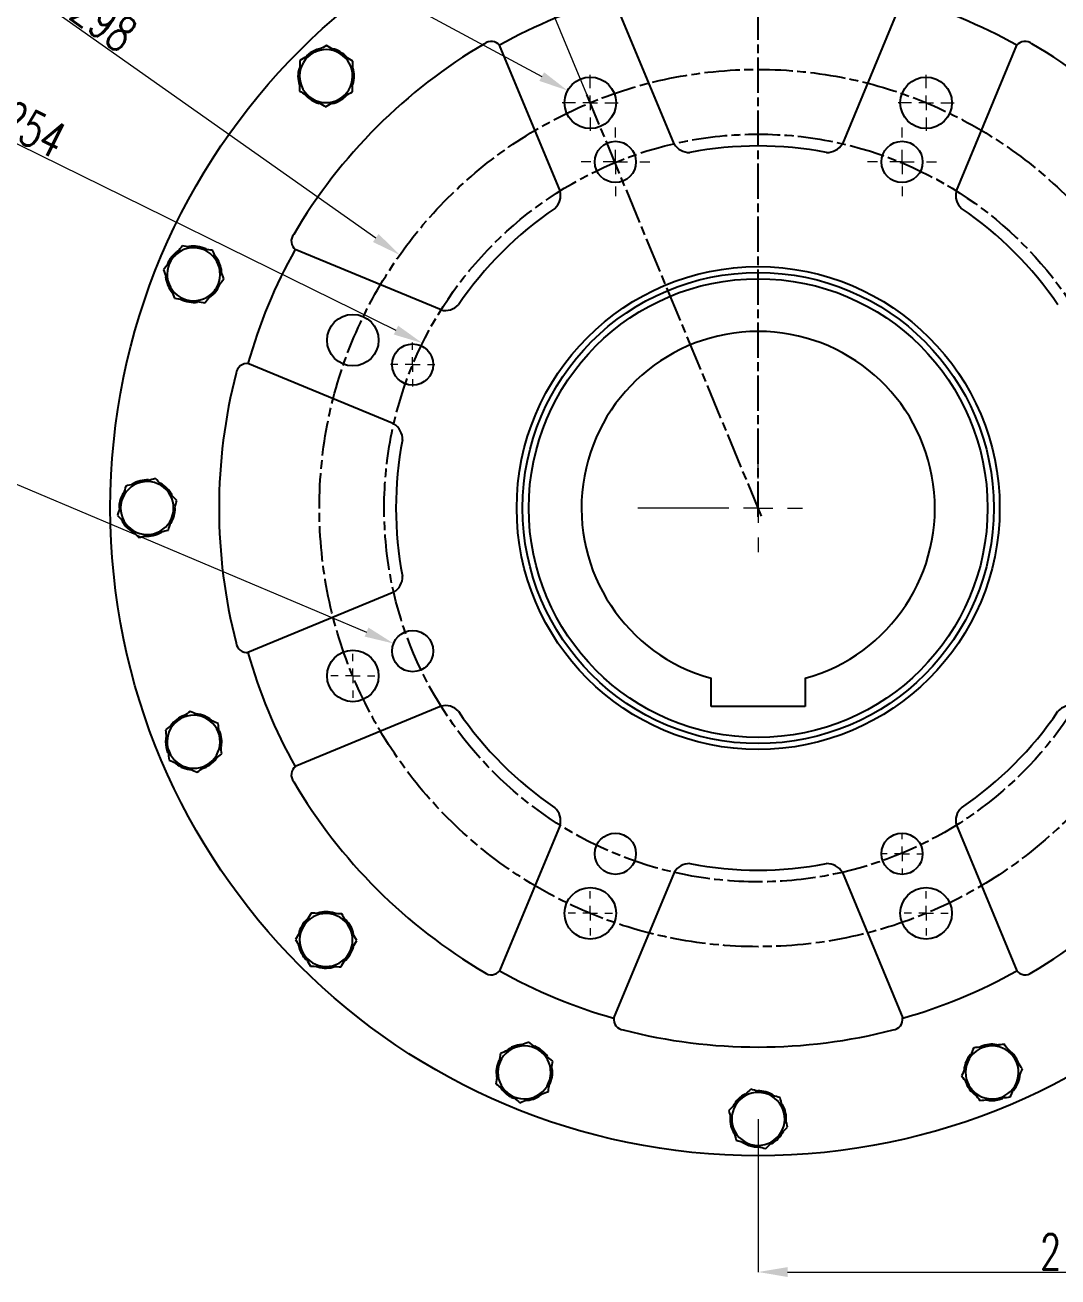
# Model space of a CAD drawing. Header units: millimetres. Extents: x 1953 to 4389, y 564 to 2287.
# Drawn here: x 3066.4 to 3417.2, y 1209.7 to 1634.9 of the extents above; entities that cross this region are included whole.
import ezdxf

# ---------------------------------------------------------------- set-up
doc = ezdxf.new("R2010")
doc.units = ezdxf.units.MM
doc.linetypes.add('AM_ISO08W050', pattern=[18, 12, -1.5, 3, -1.5])
for name, color, linetype, lineweight in [('10', 7, 'Continuous', 0), ('AM_5', 3, 'Continuous', 25), ('AM_7', 4, 'AM_ISO08W050', 25), ('FORMAT', 7, 'Continuous', 18)]:
    doc.layers.add(name, color=color, linetype=linetype, lineweight=lineweight)
doc.styles.add('SLDTEXTSTYLE1', font='txt.shx', dxfattribs={"width": 0.7, "bigfont": 'gbcbig.shx'})
doc.dimstyles.new('SLDDIMSTYLE12$0', dxfattribs={"dimtxt": 12, "dimasz": 10, "dimexe": 0, "dimexo": 0.0625, "dimgap": 0.875, "dimtad": 1, "dimdec": 1, "dimlfac": 1.8, "dimrnd": 1e-09, "dimzin": 12, "dimdsep": 46, "dimtxsty": 'SLDTEXTSTYLE1', "dimcen": 0.09, "dimdle": 8.16, "dimclrd": 3, "dimclre": 3, "dimadec": 0, "dimazin": 3, "dimtfac": 1, "dimtdec": 1, "dimtofl": 0, "dimtmove": 0, "dimatfit": 3, "dimfxl": 0, "dimfrac": 2, "dimtolj": 1, "dimlwd": 5, "dimlwe": 5, "dimarcsym": 0})
doc.dimstyles.new('SLDDIMSTYLE12$2', dxfattribs={"dimtxt": 12, "dimasz": 10, "dimexe": 0, "dimexo": 0.0625, "dimgap": 0.875, "dimtad": 1, "dimdec": 1, "dimlfac": 1.8, "dimrnd": 1e-09, "dimzin": 12, "dimdsep": 46, "dimtxsty": 'SLDTEXTSTYLE1', "dimcen": 0.09, "dimdle": 8.16, "dimclrd": 3, "dimclre": 3, "dimadec": 0, "dimazin": 3, "dimtfac": 1, "dimtdec": 1, "dimtofl": 0, "dimtmove": 0, "dimatfit": 3, "dimfxl": 0, "dimfrac": 2, "dimtolj": 1, "dimlwd": 5, "dimlwe": 5, "dimarcsym": 0})
doc.dimstyles.new('SLDDIMSTYLE12$3', dxfattribs={"dimtxt": 12, "dimasz": 10, "dimexe": 0, "dimexo": 0.0625, "dimgap": 0.875, "dimtad": 1, "dimdec": 1, "dimlfac": 1.8, "dimrnd": 1e-09, "dimzin": 12, "dimdsep": 46, "dimtxsty": 'SLDTEXTSTYLE1', "dimcen": 0.09, "dimdle": 8.16, "dimclrd": 3, "dimclre": 3, "dimadec": 0, "dimazin": 3, "dimtfac": 1, "dimtdec": 1, "dimtofl": 0, "dimtmove": 0, "dimatfit": 3, "dimfxl": 0, "dimfrac": 2, "dimtolj": 1, "dimlwd": 5, "dimlwe": 5, "dimarcsym": 0})

# ---------------------------------------------------------------- blocks, each defined once
blk = doc.blocks.new('SW_CENTERMARKSYMBOL_1')
at = {"layer": '10', "color": 0}
for p, q in [((0, 1), (0, 1.9)), ((-1, 0), (-1.9, 0)), ((0, 0), (-0.5, 0)), ((0, 0), (0, 0.5)), ((0, 0), (0, -0.5)), ((0, 0), (0.5, 0)), ((1, 0), (1.9, 0)), ((0, -1), (0, -1.9))]:
    blk.add_line(p, q, dxfattribs=at)
blk = doc.blocks.new('SW_CENTERMARKSYMBOL_2')
at = {"layer": '10', "color": 0}
for p, q in [((0, 1), (0, 1.9)), ((-1, 0), (-1.9, 0)), ((0, 0), (-0.5, 0)), ((0, 0), (0, 0.5)), ((0, 0), (0, -0.5)), ((0, 0), (0.5, 0)), ((1, 0), (1.9, 0)), ((0, -1), (0, -1.9))]:
    blk.add_line(p, q, dxfattribs=at)
blk = doc.blocks.new('SW_CENTERMARKSYMBOL_5')
at = {"layer": '10', "color": 0}
for p, q in [((0, 1), (0, 1.5)), ((-1, 0), (-1.5, 0)), ((0, 0), (-0.5, 0)), ((0, 0), (0, 0.5)), ((0, 0), (0, -0.5)), ((0, 0), (0.5, 0)), ((1, 0), (1.5, 0)), ((0, -1), (0, -1.5))]:
    blk.add_line(p, q, dxfattribs=at)
blk = doc.blocks.new('SW_CENTERMARKSYMBOL_6')
at = {"layer": '10', "color": 0}
for p, q in [((0, 1), (0, 1.5)), ((-1, 0), (-1.5, 0)), ((0, 0), (-0.5, 0)), ((0, 0), (0, 0.5)), ((0, 0), (0, -0.5)), ((0, 0), (0.5, 0)), ((1, 0), (1.5, 0)), ((0, -1), (0, -1.5))]:
    blk.add_line(p, q, dxfattribs=at)
blk = doc.blocks.new('SW_CENTERMARKSYMBOL_7')
at = {"layer": '10', "color": 0}
for p, q in [((0, 1), (0, 1.5)), ((-1, 0), (-1.5, 0)), ((0, 0), (-0.5, 0)), ((0, 0), (0, 0.5)), ((0, 0), (0, -0.5)), ((0, 0), (0.5, 0)), ((1, 0), (1.5, 0)), ((0, -1), (0, -1.5))]:
    blk.add_line(p, q, dxfattribs=at)
blk = doc.blocks.new('SW_CENTERMARKSYMBOL_8')
at = {"layer": '10', "color": 0}
for p, q in [((0, 1), (0, 1.5)), ((-1, 0), (-1.5, 0)), ((0, 0), (-0.5, 0)), ((0, 0), (0, 0.5)), ((0, 0), (0, -0.5)), ((0, 0), (0.5, 0)), ((1, 0), (1.5, 0)), ((0, -1), (0, -1.5))]:
    blk.add_line(p, q, dxfattribs=at)
blk = doc.blocks.new('SW_CENTERMARKSYMBOL_9')
at = {"layer": 'FORMAT', "color": 0}
for p, q in [((0, 1.667), (0, 2.333)), ((-1.667, 0), (-2.333, 0)), ((0, 0), (-0.833, 0)), ((0, 0), (0, 0.833)), ((0, 0), (0, -0.833)), ((0, 0), (0.833, 0)), ((1.667, 0), (2.333, 0)), ((0, -1.667), (0, -2.333))]:
    blk.add_line(p, q, dxfattribs=at)
blk = doc.blocks.new('SW_CENTERMARKSYMBOL_10')
at = {"layer": 'FORMAT', "color": 0}
for p, q in [((0, 1.667), (0, 2.333)), ((-1.667, 0), (-2.333, 0)), ((0, 0), (-0.833, 0)), ((0, 0), (0, 0.833)), ((0, 0), (0, -0.833)), ((0, 0), (0.833, 0)), ((1.667, 0), (2.333, 0)), ((0, -1.667), (0, -2.333))]:
    blk.add_line(p, q, dxfattribs=at)
blk = doc.blocks.new('SW_CENTERMARKSYMBOL_13')
at = {"layer": '10', "color": 0}
for p, q in [((0, 1), (0, 1.35)), ((-1, 0), (-1.35, 0)), ((0, 0), (-0.5, 0)), ((0, 0), (0, 0.5)), ((0, 0), (0, -0.5)), ((0, 0), (0.5, 0)), ((1, 0), (1.35, 0)), ((0, -1), (0, -1.35))]:
    blk.add_line(p, q, dxfattribs=at)
blk = doc.blocks.new('SW_CENTERMARKSYMBOL_16')
at = {"layer": 'FORMAT', "color": 0}
for p, q in [((0, 2), (0, 3)), ((0, 0), (0, 1)), ((-2, 0), (-8.181, 0)), ((0, 0), (-1, 0)), ((0, 0), (0, -1)), ((0, 0), (1, 0)), ((2, 0), (3, 0)), ((0, -2), (0, -3))]:
    blk.add_line(p, q, dxfattribs=at)
blk = doc.blocks.new('*D72')
at = {"layer": 'AM_5', "color": 3, "lineweight": 5, "transparency": 16777216}
blk.add_line((3315.4, 1263.28), (3315.4, 1211.32), dxfattribs=at)
at = {"layer": 'AM_5', "color": 3, "linetype": 'Continuous', "lineweight": 5, "transparency": 16777216}
for p, q in [((3528.4, 1243.28), (3528.4, 1211.32)), ((3325.4, 1211.32), (3518.4, 1211.32))]:
    blk.add_line(p, q, dxfattribs=at)
at = {"layer": 'AM_5', "color": 3, "transparency": 16777216}
for points in [[(3325.4, 1212.99), (3325.4, 1209.65), (3315.4, 1211.32)], [(3518.4, 1212.99), (3518.4, 1209.65), (3528.4, 1211.32)]]:
    blk.add_solid(points, dxfattribs=at)
at = {"layer": 'Defpoints', "color": 0, "transparency": 16777216}
for p in [(3315.4, 1263.34), (3528.4, 1243.34), (3528.4, 1211.32)]:
    blk.add_point(p, dxfattribs=at)
at = {"layer": 'AM_5', "color": 0, "transparency": 16777216, "insert": (3421.9, 1218.19), "char_height": 12, "attachment_point": 5, "style": 'SLDTEXTSTYLE1'}
blk.add_mtext('\\A1;213', dxfattribs=at)
blk = doc.blocks.new('*D56')
at = {"layer": 'AM_5', "color": 3, "linetype": 'Continuous', "lineweight": 5, "transparency": 16777216}
blk.add_line((3161.96, 1724.06), (3196.2, 1667.54), dxfattribs=at)
at = {"layer": 'AM_5', "color": 3, "lineweight": 5, "transparency": 16777216}
for p, q in [((3315.31, 1470.84), (3315.49, 1470.84)), ((3315.4, 1470.75), (3315.4, 1470.93))]:
    blk.add_line(p, q, dxfattribs=at)
at = {"layer": 'AM_5', "color": 3, "transparency": 16777216}
blk.add_solid([(3197.63, 1668.41), (3194.78, 1666.68), (3201.39, 1658.99)], dxfattribs=at)
at = {"layer": 'Defpoints', "color": 0, "transparency": 16777216}
for p in [(3201.39, 1658.99), (3429.42, 1282.69)]:
    blk.add_point(p, dxfattribs=at)
at = {"layer": 'AM_5', "color": 0, "transparency": 16777216, "insert": (3175.91, 1714.3), "char_height": 12, "attachment_point": 5, "rotation": 301.215, "style": 'SLDTEXTSTYLE1'}
blk.add_mtext('\\A1;∅440', dxfattribs=at)
blk = doc.blocks.new('*D57')
at = {"layer": 'AM_5', "color": 3, "linetype": 'Continuous', "lineweight": 5, "transparency": 16777216}
blk.add_line((3073.07, 1642.03), (3185.54, 1562.58), dxfattribs=at)
at = {"layer": 'AM_5', "color": 3, "lineweight": 5, "transparency": 16777216}
for p, q in [((3315.31, 1470.84), (3315.49, 1470.84)), ((3315.4, 1470.75), (3315.4, 1470.93))]:
    blk.add_line(p, q, dxfattribs=at)
at = {"layer": 'AM_5', "color": 3, "transparency": 16777216}
blk.add_solid([(3186.5, 1563.94), (3184.58, 1561.22), (3193.7, 1556.81)], dxfattribs=at)
at = {"layer": 'Defpoints', "color": 0, "transparency": 16777216}
for p in [(3193.7, 1556.81), (3437.1, 1384.87)]:
    blk.add_point(p, dxfattribs=at)
at = {"layer": 'AM_5', "color": 0, "transparency": 16777216, "insert": (3090.33, 1638.26), "char_height": 12, "attachment_point": 5, "rotation": 324.761, "style": 'SLDTEXTSTYLE1'}
blk.add_mtext('\\A1;∅298', dxfattribs=at)
blk = doc.blocks.new('*D58')
at = {"layer": 'AM_5', "color": 3, "linetype": 'Continuous', "lineweight": 5, "transparency": 16777216}
blk.add_line((3114.2, 1686.37), (3241.88, 1617.41), dxfattribs=at)
at = {"layer": 'AM_5', "color": 3, "lineweight": 5, "transparency": 16777216}
for p, q in [((3258.29, 1608.5), (3258.47, 1608.5)), ((3258.38, 1608.41), (3258.38, 1608.59))]:
    blk.add_line(p, q, dxfattribs=at)
at = {"layer": 'AM_5', "color": 3, "transparency": 16777216}
blk.add_solid([(3242.68, 1618.88), (3241.09, 1615.94), (3250.68, 1612.66)], dxfattribs=at)
at = {"layer": 'Defpoints', "color": 0, "transparency": 16777216}
for p in [(3250.68, 1612.66), (3266.08, 1604.34)]:
    blk.add_point(p, dxfattribs=at)
at = {"layer": 'AM_5', "color": 0, "transparency": 16777216, "insert": (3134.86, 1683.03), "char_height": 12, "attachment_point": 5, "rotation": 331.6261, "style": 'SLDTEXTSTYLE1'}
blk.add_mtext('\\A1;8-M20', dxfattribs=at)
blk = doc.blocks.new('*D79')
at = {"layer": 'AM_5', "color": 3, "linetype": 'Continuous', "lineweight": 5, "transparency": 16777216}
blk.add_line((3315.4, 1634.4), (3315.4, 1723.37), dxfattribs=at)
at = {"layer": 'AM_5', "color": 3, "lineweight": 5, "transparency": 16777216}
blk.add_line((3257.21, 1611.33), (3218.76, 1704.14), dxfattribs=at)
at = {"layer": 'AM_5', "color": 3, "linetype": 'Continuous', "lineweight": 5, "transparency": 16777216}
blk.add_arc((3315.4, 1470.84), 252.52, 92.2691, 110.2309, dxfattribs=at)
at = {"layer": 'AM_5', "color": 3, "transparency": 16777216}
for points in [[(3305.37, 1724.83), (3305.44, 1721.5), (3315.4, 1723.37)], [(3228.68, 1706.23), (3227.47, 1709.34), (3218.76, 1704.14)]]:
    blk.add_solid(points, dxfattribs=at)
at = {"layer": 'Defpoints', "color": 0, "transparency": 16777216}
for p in [(3282.44, 1721.2), (3315.4, 1634.33), (3257.23, 1611.27), (3315.4, 1467.84), (3316.55, 1468.07)]:
    blk.add_point(p, dxfattribs=at)
at = {"layer": 'AM_5', "color": 0, "transparency": 16777216, "insert": (3264.79, 1725.26), "char_height": 12, "attachment_point": 5, "rotation": 11.25, "style": 'SLDTEXTSTYLE1'}
blk.add_mtext('\\A1;22.5%%D', dxfattribs=at)
blk = doc.blocks.new('*D59')
at = {"layer": 'AM_5', "color": 3, "linetype": 'Continuous', "lineweight": 5, "transparency": 16777216}
blk.add_line((3048.29, 1602.09), (3192.39, 1531.28), dxfattribs=at)
at = {"layer": 'AM_5', "color": 3, "lineweight": 5, "transparency": 16777216}
for p, q in [((3315.31, 1470.84), (3315.49, 1470.84)), ((3315.4, 1470.75), (3315.4, 1470.93))]:
    blk.add_line(p, q, dxfattribs=at)
at = {"layer": 'AM_5', "color": 3, "transparency": 16777216}
blk.add_solid([(3193.13, 1532.78), (3191.66, 1529.79), (3201.37, 1526.87)], dxfattribs=at)
at = {"layer": 'Defpoints', "color": 0, "transparency": 16777216}
for p in [(3201.37, 1526.87), (3429.43, 1414.81)]:
    blk.add_point(p, dxfattribs=at)
at = {"layer": 'AM_5', "color": 0, "transparency": 16777216, "insert": (3065.93, 1601.08), "char_height": 12, "attachment_point": 5, "rotation": 333.832, "style": 'SLDTEXTSTYLE1'}
blk.add_mtext('\\A1;%%C254', dxfattribs=at)
blk = doc.blocks.new('*D60')
at = {"layer": 'AM_5', "color": 3, "linetype": 'Continuous', "lineweight": 5, "transparency": 16777216}
blk.add_line((3019.75, 1497.45), (3182.41, 1428.72), dxfattribs=at)
at = {"layer": 'AM_5', "color": 3, "lineweight": 5, "transparency": 16777216}
for p, q in [((3197.98, 1422.1), (3198.16, 1422.1)), ((3198.07, 1422.01), (3198.07, 1422.19))]:
    blk.add_line(p, q, dxfattribs=at)
at = {"layer": 'AM_5', "color": 3, "transparency": 16777216}
blk.add_solid([(3183.06, 1430.25), (3181.76, 1427.18), (3191.62, 1424.82)], dxfattribs=at)
at = {"layer": 'Defpoints', "color": 0, "transparency": 16777216}
for p in [(3191.62, 1424.82), (3204.52, 1419.38)]:
    blk.add_point(p, dxfattribs=at)
at = {"layer": 'AM_5', "color": 0, "transparency": 16777216, "insert": (3040, 1496.36), "char_height": 12, "attachment_point": 5, "rotation": 337.0922, "style": 'SLDTEXTSTYLE1'}
blk.add_mtext('\\A1;8-M16', dxfattribs=at)

msp = doc.modelspace()

# ---------------------------------------------------------------- linework, layer by layer
at = {"color": 7, "linetype": 'Continuous', "lineweight": 25}
for p, q in [((3286.824, 1594.585), (3266.308, 1644.115)), ((3364.436, 1643.976), (3343.978, 1594.585)), ((3163.683, 1625.086), (3163.305, 1625.463)), ((3248.108, 1578.548), (3227.592, 1628.079)), ((3382.693, 1578.548), (3403.21, 1628.079)), ((3207.694, 1538.134), (3158.164, 1558.651)), ((3116.205, 1555.285), (3115.712, 1555.489)), ((3191.658, 1499.419), (3142.127, 1519.935)), ((3099.052, 1472.628), (3098.519, 1472.628)), ((3191.658, 1442.265), (3142.127, 1421.748)), ((3299.401, 1403.442), (3299.401, 1413.014)), ((3331.401, 1413.014), (3331.401, 1403.442)), ((3207.694, 1403.549), (3158.164, 1383.033)), ((3331.401, 1403.442), (3299.401, 1403.442)), ((3114.837, 1389.699), (3114.345, 1389.495)), ((3248.108, 1363.135), (3227.592, 1313.605)), ((3382.693, 1363.135), (3403.21, 1313.605)), ((3286.824, 1347.099), (3266.308, 1297.568)), ((3343.978, 1347.099), (3364.494, 1297.568)), ((3161.156, 1319.123), (3160.78, 1318.746)), ((3230.958, 1271.645), (3230.754, 1271.153)), ((3396.543, 1270.278), (3396.748, 1269.786)), ((3313.615, 1254.493), (3313.615, 1253.96))]:
    msp.add_line(p, q, dxfattribs=at)
for centre, radius in [((3315.401, 1470.842), 220), ((3258.381, 1608.5), 8.75), ((3372.421, 1608.5), 8.75), ((3266.9, 1588.415), 7), ((3364.242, 1588.415), 7), ((3315.401, 1470.842), 82), ((3315.401, 1470.842), 80), ((3315.401, 1470.842), 77.899), ((3177.743, 1527.862), 8.75), ((3198.068, 1519.583), 7), ((3198.068, 1422.241), 7), ((3177.743, 1413.822), 8.75), ((3266.9, 1353.409), 7), ((3364.242, 1353.409), 7), ((3258.381, 1333.184), 8.75), ((3372.421, 1333.184), 8.75)]:
    msp.add_circle(centre, radius, dxfattribs=at)
for centre, radius, start, end in [((3315.401, 1470.842), 180.094, 105.8189, 119.1811), ((3315.401, 1470.842), 180.094, 60.8189, 74.1944), ((3224.733, 1625.729), 3.66, 37.1469, 128.83022), ((3406.069, 1625.729), 3.66, 51.16978, 142.85309), ((3315.401, 1470.842), 183.094, 120.51289, 149.48711), ((3168.676, 1617.566), 9, 119.15979, 179.15979), ((3168.676, 1617.566), 9.55, 124.22088, 135.02267), ((3168.676, 1617.566), 9.55, 100.4811, 124.22088), ((3168.676, 1617.566), 9, 59.15979, 119.15979), ((3168.676, 1617.566), 9.55, 42.15425, 77.14171), ((3168.676, 1617.566), 9, 359.15979, 59.15979), ((3315.401, 1470.842), 183.094, 30.51289, 59.48711), ((3168.676, 1617.566), 9.55, 162.66492, 198.66529), ((3168.676, 1617.566), 9.55, 342.8213, 17.31506), ((3168.676, 1617.566), 9, 179.15979, 239.15979), ((3168.676, 1617.566), 9, 299.15979, 359.15979), ((3168.676, 1617.566), 9.55, 219.93683, 255.51721), ((3168.676, 1617.566), 9, 239.15979, 299.15979), ((3168.676, 1617.566), 9.55, 282.62483, 315.8491), ((3291.992, 1597.633), 6, 210.52981, 272.334), ((3315.401, 1470.842), 122.997, 79.14444, 100.85556), ((3338.81, 1597.633), 6, 267.66602, 329.47019), ((3242.299, 1577.049), 6, 312.66602, 14.47019), ((3388.503, 1577.049), 6, 165.52979, 227.334), ((3315.401, 1470.842), 122.997, 124.14444, 145.85556), ((3315.401, 1470.842), 122.997, 34.14444, 55.85556), ((3160.513, 1561.51), 3.66, 141.16978, 232.85312), ((3123.696, 1550.249), 9.55, 122.9811, 146.72088), ((3123.696, 1550.249), 9, 81.65979, 141.65979), ((3123.696, 1550.249), 9.55, 64.65425, 99.64171), ((3123.696, 1550.249), 9, 21.65979, 81.65979), ((3315.401, 1470.842), 180.094, 150.8189, 164.1811), ((3123.696, 1550.249), 9, 141.65979, 201.65979), ((3123.696, 1550.249), 9.55, 146.72088, 157.52267), ((3123.696, 1550.249), 9, 321.65979, 21.65979), ((3123.696, 1550.249), 9.55, 5.3213, 39.81506), ((3123.696, 1550.249), 9.55, 185.16492, 221.16529), ((3123.696, 1550.249), 9, 201.65979, 261.65979), ((3123.696, 1550.249), 9, 261.65979, 321.65979), ((3123.696, 1550.249), 9.55, 304.21169, 338.3491), ((3123.696, 1550.249), 9.55, 242.43683, 278.01721), ((3209.194, 1543.944), 6, 255.52982, 317.334), ((3315.401, 1470.842), 60, 285.46601, 254.53399), ((3141.767, 1516.252), 3.66, 82.1469, 173.83022), ((3315.401, 1470.842), 183.094, 165.51289, 194.48711), ((3188.61, 1494.251), 6, 357.66602, 59.47019), ((3315.401, 1470.842), 122.997, 169.14444, 190.85556), ((3107.901, 1470.842), 9.55, 87.15425, 122.14171), ((3107.901, 1470.842), 9.55, 145.4811, 169.22088), ((3107.901, 1470.842), 9, 104.15979, 164.15979), ((3107.901, 1470.842), 9, 44.15979, 104.15979), ((3107.901, 1470.842), 9.55, 27.8213, 62.31506), ((3107.901, 1470.842), 9, 344.15979, 44.15979), ((3107.901, 1470.842), 9.55, 169.22088, 180.02267), ((3107.901, 1470.842), 9, 164.15979, 224.15979), ((3107.901, 1470.842), 9, 284.15979, 344.15979), ((3107.901, 1470.842), 9.55, 327.62483, 0.04573), ((3107.901, 1470.842), 9.55, 207.66492, 243.66529), ((3107.901, 1470.842), 9, 224.15979, 284.15979), ((3107.901, 1470.842), 9.55, 264.93683, 300.51721), ((3188.61, 1447.433), 6, 300.52982, 2.334), ((3141.767, 1425.432), 3.66, 186.16978, 277.85312), ((3315.401, 1470.842), 180.094, 195.8189, 209.1811), ((3209.194, 1397.739), 6, 42.66602, 104.47019), ((3421.608, 1397.739), 6, 75.52977, 137.334), ((3123.696, 1391.435), 9.55, 109.65425, 144.64171), ((3123.696, 1391.435), 9, 66.65979, 126.65979), ((3123.696, 1391.435), 9.55, 50.3213, 84.81506), ((3123.696, 1391.435), 9, 6.65979, 66.65979), ((3315.401, 1470.842), 122.997, 214.14444, 235.85556), ((3315.401, 1470.842), 122.997, 304.14444, 325.85556), ((3123.696, 1391.435), 9, 126.65979, 186.65979), ((3123.696, 1391.435), 9.55, 350.12483, 23.3491), ((3123.696, 1391.435), 9.55, 167.9811, 191.72088), ((3123.696, 1391.435), 9, 306.65979, 6.65979), ((3123.696, 1391.435), 9.55, 191.72088, 202.52267), ((3123.696, 1391.435), 9, 186.65979, 246.65979), ((3123.696, 1391.435), 9.55, 230.16492, 266.16529), ((3123.696, 1391.435), 9, 246.65979, 306.65979), ((3123.696, 1391.435), 9.55, 287.43683, 323.01721), ((3160.513, 1380.174), 3.66, 127.1469, 218.83022), ((3315.401, 1470.842), 183.094, 210.51289, 239.48711), ((3315.401, 1470.842), 183.094, 300.51289, 329.48711), ((3242.299, 1364.634), 6, 345.5298, 47.334), ((3388.503, 1364.634), 6, 132.66602, 194.47019), ((3291.992, 1344.051), 6, 87.66602, 149.47019), ((3315.401, 1470.842), 122.997, 259.14444, 280.85556), ((3338.81, 1344.051), 6, 30.52978, 92.334), ((3168.676, 1324.117), 9.55, 132.15425, 167.14171), ((3168.676, 1324.117), 9, 89.15979, 149.15979), ((3168.676, 1324.117), 9.55, 72.8213, 107.31506), ((3168.676, 1324.117), 9, 29.15979, 89.15979), ((3168.676, 1324.117), 9, 149.15979, 209.15979), ((3168.676, 1324.117), 9.55, 11.71169, 45.8491), ((3168.676, 1324.117), 9, 329.15979, 29.15979), ((3168.676, 1324.117), 9.55, 190.4811, 214.22088), ((3168.676, 1324.117), 9.55, 214.22088, 225.02267), ((3168.676, 1324.117), 9, 209.15979, 269.15979), ((3168.676, 1324.117), 9, 269.15979, 329.15979), ((3168.676, 1324.117), 9.55, 309.93683, 345.51721), ((3168.676, 1324.117), 9.55, 252.66492, 288.66529), ((3224.733, 1315.954), 3.66, 231.16978, 322.8531), ((3315.401, 1470.842), 180.094, 240.8189, 254.1811), ((3315.401, 1470.842), 180.094, 285.8189, 299.1811), ((3406.069, 1315.954), 3.66, 217.1469, 308.83022), ((3269.991, 1297.208), 3.66, 172.1469, 263.83022), ((3360.811, 1297.208), 3.66, 276.16978, 7.85308), ((3315.401, 1470.842), 183.094, 255.51289, 284.48711), ((3235.994, 1279.137), 9.55, 95.3213, 129.81506), ((3394.808, 1279.137), 9.55, 80.12483, 113.3491), ((3235.994, 1279.137), 9, 111.65979, 171.65979), ((3235.994, 1279.137), 9, 51.65979, 111.65979), ((3235.994, 1279.137), 9.55, 34.21169, 68.3491), ((3235.994, 1279.137), 9, 351.65979, 51.65979), ((3394.808, 1279.137), 9.55, 140.3213, 174.81506), ((3394.808, 1279.137), 9, 96.65979, 156.65979), ((3394.808, 1279.137), 9, 36.65979, 96.65979), ((3394.808, 1279.137), 9.55, 17.43683, 53.01721), ((3394.808, 1279.137), 9, 336.65979, 36.65979), ((3235.994, 1279.137), 9.55, 154.65425, 189.64171), ((3235.994, 1279.137), 9, 171.65979, 231.65979), ((3235.994, 1279.137), 9.55, 332.43683, 8.01721), ((3394.808, 1279.137), 9, 156.65979, 216.65979), ((3235.994, 1279.137), 9, 291.65979, 351.65979), ((3394.808, 1279.137), 9.55, 199.65425, 234.64171), ((3394.808, 1279.137), 9.55, 320.16492, 356.16529), ((3235.994, 1279.137), 9.55, 212.9811, 236.72088), ((3235.994, 1279.137), 9, 231.65979, 291.65979), ((3235.994, 1279.137), 9.55, 275.16492, 311.16529), ((3315.401, 1263.342), 9.55, 117.8213, 152.31506), ((3315.401, 1263.342), 9, 74.15979, 134.15979), ((3315.401, 1263.342), 9.55, 57.62483, 90.8491), ((3315.401, 1263.342), 9, 14.15979, 74.15979), ((3394.808, 1279.137), 9, 216.65979, 276.65979), ((3394.808, 1279.137), 9, 276.65979, 336.65979), ((3235.994, 1279.137), 9.55, 236.72088, 247.52267), ((3315.401, 1263.342), 9, 134.15979, 194.15979), ((3315.401, 1263.342), 9.55, 354.93683, 30.51721), ((3394.808, 1279.137), 9.55, 257.9811, 281.72088), ((3394.808, 1279.137), 9.55, 281.72088, 292.52267), ((3315.401, 1263.342), 9.55, 177.15425, 212.14171), ((3315.401, 1263.342), 9, 314.15979, 14.15979), ((3315.401, 1263.342), 9, 194.15979, 254.15979), ((3315.401, 1263.342), 9.55, 297.66492, 333.66529), ((3315.401, 1263.342), 9.55, 235.4811, 259.22088), ((3315.401, 1263.342), 9, 254.15979, 314.15979), ((3315.401, 1263.342), 9.55, 259.22088, 270.02267)]:
    msp.add_arc(centre, radius, start, end, dxfattribs=at)
for points in [[(3164.291, 1625.426), (3163.528, 1625), (3162.768, 1624.576), (3161.256, 1623.732), (3160.504, 1623.312), (3159.753, 1622.894)], [(3168.829, 1627.958), (3168.078, 1627.539), (3167.326, 1627.119), (3165.814, 1626.275), (3165.054, 1625.852), (3164.291, 1625.426)], [(3173.29, 1625.294), (3172.539, 1625.742), (3171.793, 1626.188), (3170.306, 1627.075), (3169.566, 1627.517), (3168.829, 1627.958)], [(3177.751, 1622.63), (3177.014, 1623.07), (3176.274, 1623.512), (3174.787, 1624.4), (3174.041, 1624.846), (3173.29, 1625.294)], [(3159.753, 1622.894), (3159.741, 1622.035), (3159.728, 1621.173), (3159.703, 1619.442), (3159.69, 1618.573), (3159.677, 1617.698)], [(3177.675, 1617.434), (3177.688, 1618.309), (3177.701, 1619.178), (3177.726, 1620.909), (3177.739, 1621.771), (3177.751, 1622.63)], [(3159.677, 1617.698), (3159.664, 1616.824), (3159.652, 1615.955), (3159.626, 1614.223), (3159.614, 1613.362), (3159.601, 1612.503)], [(3177.599, 1612.239), (3177.612, 1613.098), (3177.624, 1613.959), (3177.65, 1615.691), (3177.662, 1616.56), (3177.675, 1617.434)], [(3159.601, 1612.503), (3160.339, 1612.062), (3161.078, 1611.621), (3162.565, 1610.733), (3163.312, 1610.287), (3164.062, 1609.839)], [(3173.061, 1609.707), (3173.825, 1610.133), (3174.584, 1610.557), (3176.096, 1611.4), (3176.849, 1611.82), (3177.599, 1612.239)], [(3164.062, 1609.839), (3164.813, 1609.391), (3165.56, 1608.945), (3167.046, 1608.057), (3167.786, 1607.616), (3168.524, 1607.175)], [(3168.524, 1607.175), (3169.274, 1607.594), (3170.027, 1608.014), (3171.539, 1608.857), (3172.298, 1609.281), (3173.061, 1609.707)], [(3119.86, 1559.907), (3119.327, 1559.233), (3118.793, 1558.557), (3117.719, 1557.199), (3117.179, 1556.517), (3116.637, 1555.831)], [(3125.001, 1559.153), (3124.136, 1559.28), (3123.276, 1559.406), (3121.563, 1559.657), (3120.71, 1559.782), (3119.86, 1559.907)], [(3130.143, 1558.4), (3129.293, 1558.524), (3128.44, 1558.649), (3126.727, 1558.9), (3125.866, 1559.027), (3125.001, 1559.153)], [(3132.06, 1553.57), (3131.738, 1554.383), (3131.417, 1555.191), (3130.778, 1556.8), (3130.46, 1557.601), (3130.143, 1558.4)], [(3116.637, 1555.831), (3116.094, 1555.146), (3115.555, 1554.464), (3114.481, 1553.106), (3113.946, 1552.43), (3113.413, 1551.756)], [(3133.978, 1548.741), (3133.661, 1549.539), (3133.343, 1550.34), (3132.704, 1551.95), (3132.383, 1552.758), (3132.06, 1553.57)], [(3113.413, 1551.756), (3113.731, 1550.958), (3114.049, 1550.157), (3114.688, 1548.547), (3115.009, 1547.739), (3115.331, 1546.927)], [(3130.755, 1544.666), (3131.297, 1545.351), (3131.837, 1546.033), (3132.911, 1547.391), (3133.445, 1548.067), (3133.978, 1548.741)], [(3115.331, 1546.927), (3115.654, 1546.114), (3115.975, 1545.306), (3116.614, 1543.697), (3116.932, 1542.896), (3117.249, 1542.097)], [(3127.532, 1540.59), (3128.064, 1541.264), (3128.599, 1541.94), (3129.673, 1543.298), (3130.213, 1543.98), (3130.755, 1544.666)], [(3117.249, 1542.097), (3118.099, 1541.973), (3118.952, 1541.848), (3120.665, 1541.597), (3121.525, 1541.471), (3122.39, 1541.344)], [(3122.39, 1541.344), (3123.255, 1541.217), (3124.116, 1541.091), (3125.829, 1540.84), (3126.682, 1540.715), (3127.532, 1540.59)], [(3110.737, 1480.839), (3109.905, 1480.629), (3109.069, 1480.418), (3107.39, 1479.995), (3106.547, 1479.782), (3105.699, 1479.568)], [(3114.357, 1477.112), (3113.748, 1477.739), (3113.143, 1478.363), (3111.936, 1479.605), (3111.336, 1480.223), (3110.737, 1480.839)], [(3100.661, 1478.297), (3100.426, 1477.471), (3100.191, 1476.642), (3099.719, 1474.976), (3099.481, 1474.139), (3099.243, 1473.298)], [(3105.699, 1479.568), (3104.852, 1479.354), (3104.008, 1479.142), (3102.329, 1478.718), (3101.494, 1478.507), (3100.661, 1478.297)], [(3117.977, 1473.384), (3117.379, 1474), (3116.779, 1474.618), (3115.572, 1475.861), (3114.967, 1476.484), (3114.357, 1477.112)], [(3099.243, 1473.298), (3099.004, 1472.457), (3098.767, 1471.621), (3098.294, 1469.955), (3098.059, 1469.126), (3097.824, 1468.299)], [(3116.559, 1468.385), (3116.798, 1469.226), (3117.035, 1470.063), (3117.508, 1471.728), (3117.743, 1472.558), (3117.977, 1473.384)], [(3097.824, 1468.299), (3098.423, 1467.683), (3099.023, 1467.065), (3100.229, 1465.823), (3100.835, 1465.199), (3101.444, 1464.572)], [(3115.141, 1463.386), (3115.375, 1464.213), (3115.61, 1465.042), (3116.083, 1466.707), (3116.32, 1467.544), (3116.559, 1468.385)], [(3101.444, 1464.572), (3102.053, 1463.945), (3102.659, 1463.321), (3103.865, 1462.079), (3104.466, 1461.46), (3105.064, 1460.844)], [(3110.102, 1462.115), (3110.95, 1462.329), (3111.793, 1462.542), (3113.472, 1462.965), (3114.308, 1463.176), (3115.141, 1463.386)], [(3105.064, 1460.844), (3105.897, 1461.054), (3106.733, 1461.265), (3108.412, 1461.689), (3109.255, 1461.901), (3110.102, 1462.115)], [(3122.491, 1401.757), (3121.802, 1401.244), (3121.11, 1400.73), (3119.721, 1399.696), (3119.024, 1399.177), (3118.322, 1398.655)], [(3127.262, 1399.698), (3126.459, 1400.045), (3125.66, 1400.389), (3124.071, 1401.075), (3123.279, 1401.417), (3122.491, 1401.757)], [(3132.033, 1397.64), (3131.244, 1397.98), (3130.452, 1398.322), (3128.863, 1399.007), (3128.064, 1399.352), (3127.262, 1399.698)], [(3118.322, 1398.655), (3117.621, 1398.133), (3116.923, 1397.613), (3115.534, 1396.58), (3114.843, 1396.065), (3114.154, 1395.552)], [(3114.154, 1395.552), (3114.254, 1394.699), (3114.354, 1393.843), (3114.554, 1392.123), (3114.655, 1391.26), (3114.757, 1390.391)], [(3132.635, 1392.479), (3132.534, 1393.347), (3132.433, 1394.211), (3132.232, 1395.931), (3132.132, 1396.787), (3132.033, 1397.64)], [(3133.238, 1387.318), (3133.138, 1388.171), (3133.038, 1389.027), (3132.837, 1390.747), (3132.737, 1391.61), (3132.635, 1392.479)], [(3114.757, 1390.391), (3114.858, 1389.523), (3114.959, 1388.659), (3115.16, 1386.939), (3115.26, 1386.083), (3115.359, 1385.23)], [(3129.069, 1384.215), (3129.771, 1384.737), (3130.468, 1385.256), (3131.857, 1386.29), (3132.549, 1386.805), (3133.238, 1387.318)], [(3115.359, 1385.23), (3116.148, 1384.89), (3116.939, 1384.548), (3118.529, 1383.862), (3119.327, 1383.518), (3120.13, 1383.171)], [(3120.13, 1383.171), (3120.933, 1382.825), (3121.731, 1382.48), (3123.321, 1381.794), (3124.112, 1381.453), (3124.901, 1381.113)], [(3124.901, 1381.113), (3125.59, 1381.626), (3126.282, 1382.14), (3127.67, 1383.174), (3128.368, 1383.693), (3129.069, 1384.215)], [(3163.613, 1333.192), (3163.172, 1332.455), (3162.73, 1331.715), (3161.843, 1330.228), (3161.397, 1329.482), (3160.949, 1328.731)], [(3168.808, 1333.116), (3167.934, 1333.129), (3167.064, 1333.142), (3165.333, 1333.167), (3164.471, 1333.18), (3163.613, 1333.192)], [(3174.004, 1333.04), (3173.145, 1333.052), (3172.283, 1333.065), (3170.552, 1333.091), (3169.682, 1333.103), (3168.808, 1333.116)], [(3176.536, 1328.502), (3176.11, 1329.266), (3175.686, 1330.025), (3174.842, 1331.537), (3174.422, 1332.29), (3174.004, 1333.04)], [(3160.949, 1328.731), (3160.501, 1327.98), (3160.055, 1327.234), (3159.167, 1325.747), (3158.725, 1325.007), (3158.285, 1324.269)], [(3179.067, 1323.965), (3178.649, 1324.715), (3178.229, 1325.467), (3177.385, 1326.979), (3176.962, 1327.739), (3176.536, 1328.502)], [(3158.285, 1324.269), (3158.704, 1323.519), (3159.123, 1322.767), (3159.967, 1321.255), (3160.391, 1320.495), (3160.817, 1319.732)], [(3176.404, 1319.503), (3176.852, 1320.254), (3177.298, 1321.001), (3178.185, 1322.487), (3178.627, 1323.227), (3179.067, 1323.965)], [(3160.817, 1319.732), (3161.243, 1318.968), (3161.667, 1318.209), (3162.51, 1316.697), (3162.93, 1315.944), (3163.349, 1315.194)], [(3173.74, 1315.042), (3174.18, 1315.779), (3174.622, 1316.519), (3175.51, 1318.006), (3175.955, 1318.753), (3176.404, 1319.503)], [(3163.349, 1315.194), (3164.208, 1315.182), (3165.069, 1315.169), (3166.8, 1315.144), (3167.67, 1315.131), (3168.544, 1315.118)], [(3168.544, 1315.118), (3169.418, 1315.105), (3170.288, 1315.092), (3172.019, 1315.067), (3172.881, 1315.054), (3173.74, 1315.042)], [(3237.501, 1289.419), (3236.703, 1289.102), (3235.902, 1288.784), (3234.293, 1288.145), (3233.485, 1287.824), (3232.672, 1287.501)], [(3241.577, 1286.196), (3240.891, 1286.738), (3240.209, 1287.278), (3238.851, 1288.352), (3238.175, 1288.886), (3237.501, 1289.419)], [(3398.925, 1288.679), (3398.072, 1288.579), (3397.216, 1288.479), (3395.496, 1288.278), (3394.632, 1288.177), (3393.764, 1288.076)], [(3402.027, 1284.51), (3401.505, 1285.212), (3400.986, 1285.909), (3399.952, 1287.298), (3399.438, 1287.99), (3398.925, 1288.679)], [(3227.843, 1285.583), (3227.718, 1284.733), (3227.593, 1283.881), (3227.342, 1282.168), (3227.216, 1281.307), (3227.089, 1280.442)], [(3232.672, 1287.501), (3231.86, 1287.179), (3231.051, 1286.858), (3229.442, 1286.219), (3228.641, 1285.9), (3227.843, 1285.583)], [(3245.653, 1282.972), (3244.979, 1283.505), (3244.303, 1284.04), (3242.945, 1285.114), (3242.263, 1285.653), (3241.577, 1286.196)], [(3388.603, 1287.473), (3388.262, 1286.685), (3387.921, 1285.893), (3387.235, 1284.304), (3386.891, 1283.505), (3386.544, 1282.702)], [(3393.764, 1288.076), (3392.896, 1287.975), (3392.032, 1287.874), (3390.312, 1287.673), (3389.456, 1287.573), (3388.603, 1287.473)], [(3405.13, 1280.342), (3404.617, 1281.031), (3404.102, 1281.722), (3403.069, 1283.111), (3402.549, 1283.809), (3402.027, 1284.51)], [(3227.089, 1280.442), (3226.962, 1279.577), (3226.836, 1278.717), (3226.585, 1277.004), (3226.46, 1276.151), (3226.336, 1275.301)], [(3244.899, 1277.831), (3245.026, 1278.696), (3245.152, 1279.557), (3245.403, 1281.27), (3245.528, 1282.123), (3245.653, 1282.972)], [(3386.544, 1282.702), (3386.198, 1281.9), (3385.853, 1281.101), (3385.167, 1279.511), (3384.826, 1278.72), (3384.485, 1277.931)], [(3403.071, 1275.571), (3403.418, 1276.374), (3403.762, 1277.172), (3404.448, 1278.762), (3404.79, 1279.553), (3405.13, 1280.342)], [(3244.145, 1272.69), (3244.27, 1273.54), (3244.395, 1274.393), (3244.646, 1276.106), (3244.772, 1276.966), (3244.899, 1277.831)], [(3384.485, 1277.931), (3384.998, 1277.242), (3385.513, 1276.551), (3386.547, 1275.162), (3387.066, 1274.464), (3387.588, 1273.763)], [(3226.336, 1275.301), (3227.009, 1274.768), (3227.685, 1274.233), (3229.043, 1273.159), (3229.725, 1272.62), (3230.411, 1272.078)], [(3230.411, 1272.078), (3231.097, 1271.535), (3231.779, 1270.996), (3233.137, 1269.922), (3233.813, 1269.387), (3234.487, 1268.854)], [(3239.316, 1270.772), (3240.128, 1271.095), (3240.937, 1271.416), (3242.546, 1272.055), (3243.347, 1272.373), (3244.145, 1272.69)], [(3312.859, 1273.418), (3312.242, 1272.82), (3311.624, 1272.219), (3310.382, 1271.013), (3309.758, 1270.407), (3309.131, 1269.798)], [(3317.857, 1272), (3317.016, 1272.239), (3316.18, 1272.476), (3314.514, 1272.949), (3313.685, 1273.184), (3312.859, 1273.418)], [(3322.856, 1270.582), (3322.03, 1270.816), (3321.201, 1271.051), (3319.535, 1271.524), (3318.699, 1271.761), (3317.857, 1272)], [(3387.588, 1273.763), (3388.11, 1273.062), (3388.629, 1272.364), (3389.663, 1270.975), (3390.177, 1270.284), (3390.69, 1269.595)], [(3401.013, 1270.8), (3401.353, 1271.589), (3401.694, 1272.38), (3402.38, 1273.97), (3402.725, 1274.768), (3403.071, 1275.571)], [(3234.487, 1268.854), (3235.285, 1269.171), (3236.086, 1269.489), (3237.695, 1270.129), (3238.503, 1270.45), (3239.316, 1270.772)], [(3309.131, 1269.798), (3308.504, 1269.189), (3307.88, 1268.583), (3306.638, 1267.377), (3306.019, 1266.777), (3305.403, 1266.178)], [(3324.127, 1265.543), (3323.914, 1266.391), (3323.701, 1267.234), (3323.277, 1268.913), (3323.066, 1269.749), (3322.856, 1270.582)], [(3390.69, 1269.595), (3391.544, 1269.694), (3392.4, 1269.794), (3394.119, 1269.995), (3394.983, 1270.096), (3395.851, 1270.197)], [(3395.851, 1270.197), (3396.72, 1270.299), (3397.584, 1270.4), (3399.303, 1270.6), (3400.159, 1270.7), (3401.013, 1270.8)], [(3305.403, 1266.178), (3305.613, 1265.345), (3305.824, 1264.51), (3306.248, 1262.831), (3306.46, 1261.988), (3306.674, 1261.14)], [(3325.399, 1260.505), (3325.188, 1261.338), (3324.978, 1262.174), (3324.554, 1263.852), (3324.341, 1264.696), (3324.127, 1265.543)], [(3306.674, 1261.14), (3306.888, 1260.292), (3307.101, 1259.449), (3307.524, 1257.77), (3307.735, 1256.935), (3307.945, 1256.102)], [(3321.671, 1256.885), (3322.298, 1257.494), (3322.922, 1258.1), (3324.164, 1259.306), (3324.782, 1259.907), (3325.399, 1260.505)], [(3307.945, 1256.102), (3308.772, 1255.867), (3309.601, 1255.632), (3311.267, 1255.159), (3312.103, 1254.922), (3312.944, 1254.683)], [(3312.944, 1254.683), (3313.785, 1254.445), (3314.622, 1254.207), (3316.288, 1253.735), (3317.117, 1253.5), (3317.943, 1253.265)], [(3317.943, 1253.265), (3318.559, 1253.864), (3319.178, 1254.464), (3320.42, 1255.67), (3321.044, 1256.276), (3321.671, 1256.885)]]:
    msp.add_open_spline(points, degree=3, knots=[0, 0, 0, 0, 0.5, 0.5, 1, 1, 1, 1], dxfattribs=at)
at = {"layer": 'AM_7'}
for p, q in [((3315.401, 1467.842), (3315.401, 1681.342)), ((3316.549, 1468.07), (3257.233, 1611.271))]:
    msp.add_line(p, q, dxfattribs=at)
for radius in [149, 127]:
    msp.add_circle((3315.401, 1470.842), radius, dxfattribs=at)

# ---------------------------------------------------------------- block references
at = {"layer": '10', "xscale": 5, "yscale": 5, "zscale": 5}
for name, p in [('SW_CENTERMARKSYMBOL_1', (3258.381, 1608.5)), ('SW_CENTERMARKSYMBOL_2', (3372.421, 1608.5)), ('SW_CENTERMARKSYMBOL_9', (3266.9, 1588.415)), ('SW_CENTERMARKSYMBOL_10', (3364.242, 1588.415)), ('SW_CENTERMARKSYMBOL_8', (3198.068, 1519.583)), ('SW_CENTERMARKSYMBOL_16', (3315.401, 1470.842)), ('SW_CENTERMARKSYMBOL_7', (3177.743, 1413.822)), ('SW_CENTERMARKSYMBOL_13', (3364.242, 1353.409)), ('SW_CENTERMARKSYMBOL_6', (3258.381, 1333.184)), ('SW_CENTERMARKSYMBOL_5', (3372.421, 1333.184))]:
    msp.add_blockref(name, p, dxfattribs=at)

# ---------------------------------------------------------------- dimensions: what is measured, and where the dimension line sits
at = {"layer": 'AM_5'}
for p1, p2, picture, middle in [((3429.416, 1282.691), (3201.386, 1658.992), '*D56', (3170.028, 1710.739)), ((3437.097, 1384.871), (3193.705, 1556.813), '*D57', (3086.363, 1632.644))]:
    dim = msp.add_diameter_dim_2p(p1=p1, p2=p2, dimstyle='SLDDIMSTYLE12$3', override={"dimlfac": 1}, dxfattribs=at)
    dim.commit()
    dim.dimension.update_dxf_attribs({"geometry": picture, "text_midpoint": middle, "dimtype": 163})
dim = msp.add_angular_dim_2l(base=(3282.44, 1721.205), line1=((3315.401, 1467.842), (3315.401, 1634.335)), line2=((3316.549, 1468.07), (3257.233, 1611.271)), text='22.5%%D', dimstyle='SLDDIMSTYLE12$2', override={"dimlfac": 1, "dimpost": ''}, dxfattribs=at)
dim.commit()
dim.dimension.update_dxf_attribs({"geometry": '*D79', "text_midpoint": (3264.795, 1725.256)})
for p1, p2, text, override, picture, middle in [((3266.08, 1604.342), (3250.682, 1612.658), '8-M20', {"dimlfac": 1}, '*D58', (3131.597, 1676.977)), ((3429.432, 1414.81), (3201.369, 1526.873), '%%C254', {"dimlfac": 1, "dimpost": ''}, '*D59', (3062.902, 1594.912)), ((3204.516, 1419.375), (3191.62, 1424.825), '8-M16', {"dimlfac": 1, "dimpost": ''}, '*D60', (3037.324, 1490.027))]:
    dim = msp.add_diameter_dim_2p(p1=p1, p2=p2, text=text, dimstyle='SLDDIMSTYLE12$3', override=override, dxfattribs=at)
    dim.commit()
    dim.dimension.update_dxf_attribs({"geometry": picture, "text_midpoint": middle, "dimtype": 163})
dim = msp.add_linear_dim(base=(3528.401, 1211.319), p1=(3315.401, 1263.342), p2=(3528.401, 1243.342), dimstyle='SLDDIMSTYLE12$0', override={"dimlfac": 1}, dxfattribs=at)
dim.commit()
dim.dimension.update_dxf_attribs({"geometry": '*D72', "text_midpoint": (3421.901, 1218.194)})

doc.saveas('drawing.dxf')
